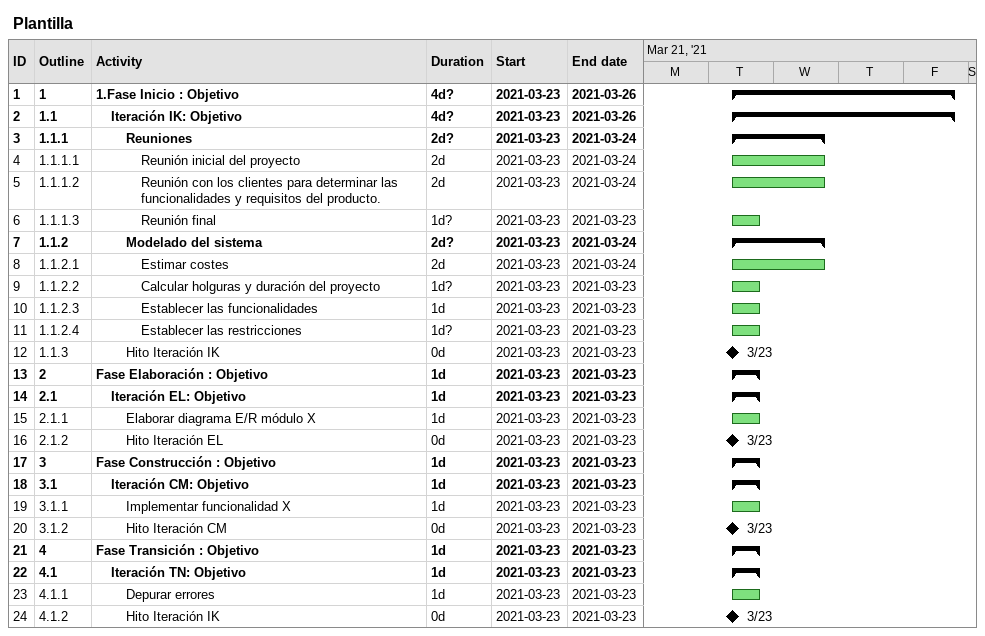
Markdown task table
Plantilla

| ID | WBS | Task | Duration | Start | Finish |
|---|---|---|---|---|---|
| 1 | 1 | **1.Fase Inicio : Objetivo** | 4d? | 2021-03-23 | 2021-03-26 |
| 2 | 1.1 | **Iteración IK: Objetivo** | 4d? | 2021-03-23 | 2021-03-26 |
| 3 | 1.1.1 | **Reuniones** | 2d? | 2021-03-23 | 2021-03-24 |
| 4 | 1.1.1.1 | Reunión inicial del proyecto | 2d | 2021-03-23 | 2021-03-24 |
| 5 | 1.1.1.2 | Reunión con los clientes para determinar las funcionalidades y requisitos del producto. | 2d | 2021-03-23 | 2021-03-24 |
| 6 | 1.1.1.3 | Reunión final | 1d? | 2021-03-23 | 2021-03-23 |
| 7 | 1.1.2 | **Modelado del sistema** | 2d? | 2021-03-23 | 2021-03-24 |
| 8 | 1.1.2.1 | Estimar costes | 2d | 2021-03-23 | 2021-03-24 |
| 9 | 1.1.2.2 | Calcular holguras y duración del proyecto | 1d? | 2021-03-23 | 2021-03-23 |
| 10 | 1.1.2.3 | Establecer las funcionalidades | 1d | 2021-03-23 | 2021-03-23 |
| 11 | 1.1.2.4 | Establecer las restricciones | 1d? | 2021-03-23 | 2021-03-23 |
| 12 | 1.1.3 | Hito Iteración IK | 0d | 2021-03-23 | 2021-03-23 |
| 13 | 2 | **Fase Elaboración : Objetivo** | 1d | 2021-03-23 | 2021-03-23 |
| 14 | 2.1 | **Iteración EL: Objetivo** | 1d | 2021-03-23 | 2021-03-23 |
| 15 | 2.1.1 | Elaborar diagrama E/R módulo X | 1d | 2021-03-23 | 2021-03-23 |
| 16 | 2.1.2 | Hito Iteración EL | 0d | 2021-03-23 | 2021-03-23 |
| 17 | 3 | **Fase Construcción : Objetivo** | 1d | 2021-03-23 | 2021-03-23 |
| 18 | 3.1 | **Iteración CM: Objetivo** | 1d | 2021-03-23 | 2021-03-23 |
| 19 | 3.1.1 | Implementar funcionalidad X | 1d | 2021-03-23 | 2021-03-23 |
| 20 | 3.1.2 | Hito Iteración CM | 0d | 2021-03-23 | 2021-03-23 |
| 21 | 4 | **Fase Transición : Objetivo** | 1d | 2021-03-23 | 2021-03-23 |
| 22 | 4.1 | **Iteración TN: Objetivo** | 1d | 2021-03-23 | 2021-03-23 |
| 23 | 4.1.1 | Depurar errores | 1d | 2021-03-23 | 2021-03-23 |
| 24 | 4.1.2 | Hito Iteración IK | 0d | 2021-03-23 | 2021-03-23 |
